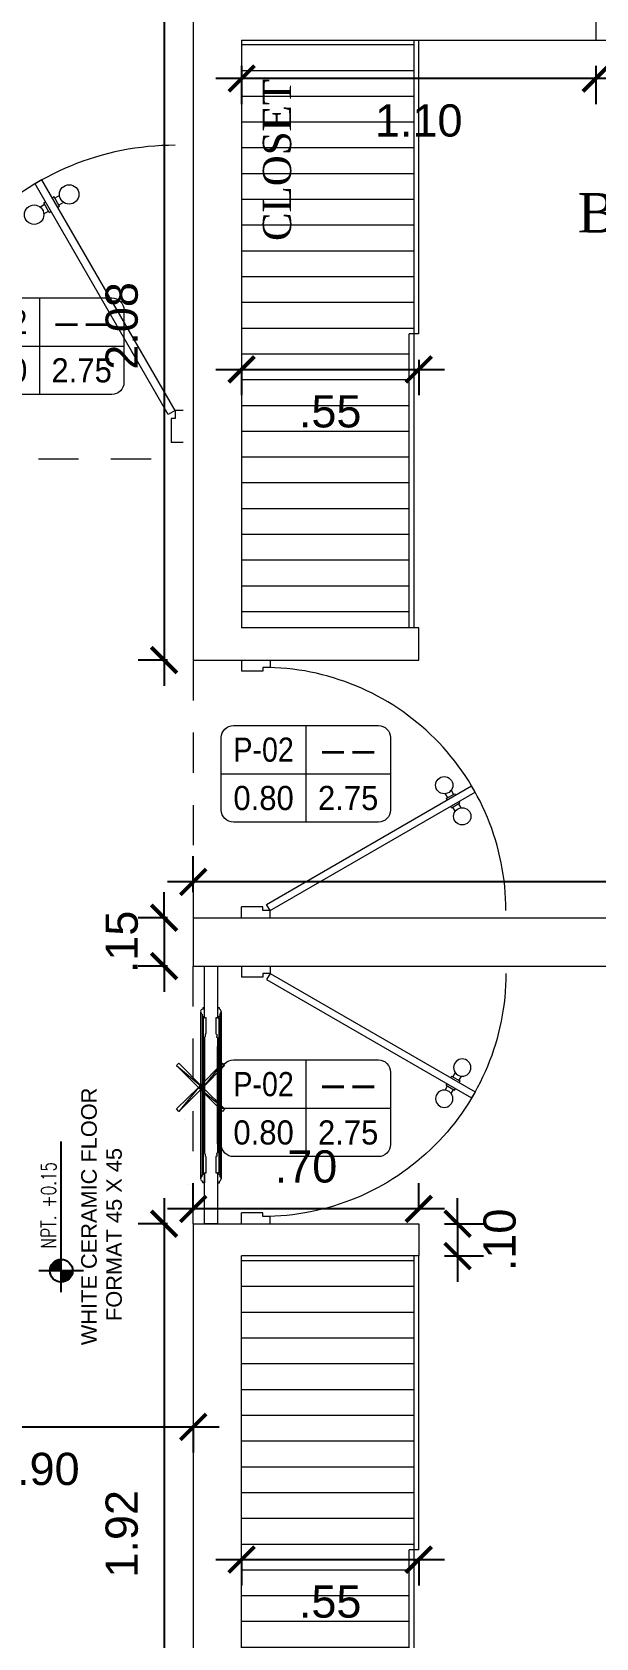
# Model space of a CAD drawing. Header units: millimetres. Extents: x -59 to 123, y 54 to 155.
# Drawn here: x -50.206 to -48.456, y 143.122 to 148.107 of the extents above; entities that cross this region are included whole.
import ezdxf
from ezdxf.enums import TextEntityAlignment as Align

# ---------------------------------------------------------------- set-up
doc = ezdxf.new("R2010")
doc.units = ezdxf.units.MM
doc.linetypes.add('CONTINUA', pattern=[0])
doc.linetypes.add('HIDDEN2', pattern=[0.1875, 0.125, -0.0625])
doc.layers.get('0').update_dxf_attribs({"lineweight": 9})
doc.layers.get('Defpoints').update_dxf_attribs({"lineweight": 0})
for name, color, linetype in [('A-COT', 8, 'Continuous'), ('A-IND niveles', 8, 'Continuous'), ('A-PROY', 8, 'HIDDEN2'), ('A-TEX 010', 7, 'Continuous')]:
    doc.layers.add(name, color=color, linetype=linetype)
for name, color, linetype, lineweight in [('mobiliario', 7, 'Continuous', 0), ('murobajo', 7, 'Continuous', 30), ('MUROS', 7, 'Continuous', 80), ('PUERTAS', 7, 'Continuous', 9), ('TEXTO1', 7, 'Continuous', 0), ('TEXTOS', 3, 'Continuous', 0), ('VIDRIO', 7, 'Continuous', 5)]:
    doc.layers.add(name, color=color, linetype=linetype, lineweight=lineweight)
doc.styles.add('ARIAL', font='arial.ttf')
doc.styles.add('ROMANS', font='ROMANS.SHX', dxfattribs={"width": 1.35, "height": 0.29})
doc.styles.add('ROMANS 0.75', font='romans.shx', dxfattribs={"width": 0.75})
doc.styles.add('S', font='romand.shx')
doc.styles.add('style1', font='arial.ttf', dxfattribs={"height": 0.1})
doc.dimstyles.new('luis1', dxfattribs={"dimtxt": 0.1, "dimasz": 0.08, "dimexe": 0.08, "dimexo": 0.08, "dimgap": 0.08, "dimtad": 2, "dimzin": 4, "dimdsep": 46, "dimtxsty": 'style1', "dimblk": 'ARCHTICK', "dimcen": 2, "dimdle": 0.08, "dimclrd": 256, "dimclre": 256, "dimclrt": 256, "dimadec": 0, "dimazin": 1, "dimtfac": 1, "dimtix": 1, "dimtmove": 0, "dimatfit": 3, "dimfxl": 1, "dimtolj": 1, "dimarcsym": 0})

# ---------------------------------------------------------------- blocks, each defined once
blk = doc.blocks.new('A$C37766BCA')
blk.add_line((0, 0.181), (1.22, 0.181))
at = {"const_width": 0.0923}
for points in [[(0.221, 0.181, 0.414214), (0.174, 0.227, 0.414214)], [(0.128, 0.181, 0.414214), (0.174, 0.135)]]:
    blk.add_lwpolyline(points, format="xyb", dxfattribs=at)
blk.add_lwpolyline([(0.174, 0), (0.174, 0.361)])
blk.add_circle((0.174, 0.181), 0.0923)
blk = doc.blocks.new('CRFDSX')
at = {"layer": 'mobiliario'}
for points in [[(-77.9163, 3.0473), (-77.9163, 3.0951), (-77.9216, 3.0951), (-77.9216, 3.2558), (-77.8812, 3.2558), (-77.8812, 3.0951), (-77.8865, 3.0951), (-77.8865, 3.0473)], [(-77.9333, 3.1143), (-77.9333, 2.8792), (-77.9333, 2.5951)], [(-77.9291, 3.1068), (-77.9291, 3.1015), (-77.928, 3.1015), (-77.9269, 3.1004), (-77.9259, 3.0994), (-77.9259, 3.0983), (-77.9259, 3.0973), (-77.9259, 3.0962), (-77.9259, 3.0951)], [(-77.9291, 3.1015), (-77.9291, 2.8792), (-77.9291, 2.6079)], [(-77.9259, 3.0951), (-77.9216, 3.0951), (-77.9216, 3.126), (-77.9269, 3.126), (-77.9269, 3.1217)], [(-77.9259, 3.0951), (-77.9259, 2.8792), (-77.9259, 2.6143)], [(-77.8748, 3.1217), (-77.8748, 3.126), (-77.8812, 3.126), (-77.8812, 3.0951), (-77.8769, 3.0951), (-77.8769, 3.0962), (-77.8769, 3.0973), (-77.8769, 3.0983), (-77.8759, 3.0994), (-77.8759, 3.1004), (-77.8748, 3.1004), (-77.8748, 3.1015), (-77.8738, 3.1015), (-77.8727, 3.1015)], [(-77.8769, 3.0951), (-77.8769, 2.8792), (-77.8769, 2.6143)], [(-77.8727, 3.1015), (-77.8727, 3.1068)], [(-77.8727, 3.1015), (-77.8727, 2.8792), (-77.8727, 2.6079)], [(-77.8695, 3.1143), (-77.8695, 2.8792), (-77.8695, 2.5951)], [(-77.9184, 3.0366), (-77.9184, 3.0441)], [(-77.8833, 3.0441), (-77.8833, 3.0366)], [(-77.9216, 3.0345), (-77.9216, 2.8792), (-77.9216, 2.6749), (-77.9216, 2.8792), (-77.9216, 3.0345)], [(-77.8812, 3.0345), (-77.8812, 2.8792), (-77.8812, 2.6749)], [(-77.8812, 2.7036), (-77.8812, 3.0058)], [(-78.0009, 2.9547), (-78.0083, 2.9473), (-77.9264, 2.8792), (-78.0009, 2.9547), (-78.0009, 2.9547)], [(-78.0083, 2.9473), (-77.9264, 2.8792), (-77.9402, 2.8792), (-78.0083, 2.9473), (-78.0083, 2.9473)], [(-77.8658, 2.9547), (-77.9264, 2.8792), (-77.9402, 2.8792), (-77.8658, 2.9547), (-77.8658, 2.9547)], [(-77.8594, 2.9473), (-77.8658, 2.9547), (-77.9264, 2.8792), (-77.8594, 2.9473), (-77.8594, 2.9473)], [(-77.9402, 2.8792), (-78.0009, 2.8047), (-78.0083, 2.8122), (-77.9402, 2.8792), (-77.9402, 2.8792)], [(-77.9264, 2.8792), (-77.9402, 2.8792), (-78.0009, 2.8047), (-77.9264, 2.8792), (-77.9264, 2.8792)], [(-77.9264, 2.8792), (-77.9402, 2.8792), (-77.8594, 2.8122), (-77.9264, 2.8792), (-77.9264, 2.8792)], [(-77.9402, 2.8792), (-77.8594, 2.8122), (-77.8658, 2.8047), (-77.9402, 2.8792), (-77.9402, 2.8792)], [(-77.9839, 2.7792), (-77.9839, 2.7792)], [(-77.8865, 2.6622), (-77.8865, 2.6143), (-77.8812, 2.6143), (-77.8812, 2.4558), (-77.9057, 2.4558), (-77.9099, 2.4558), (-77.9216, 2.4558), (-77.9216, 2.6143), (-77.9163, 2.6143), (-77.9163, 2.6622)], [(-77.9184, 2.6643), (-77.9184, 2.6717)], [(-77.8833, 2.6717), (-77.8833, 2.6643)], [(-77.9291, 2.6026), (-77.9291, 2.6079), (-77.928, 2.6079), (-77.9269, 2.6079), (-77.9269, 2.609), (-77.9259, 2.61), (-77.9259, 2.6111), (-77.9259, 2.6122), (-77.9259, 2.6132), (-77.9259, 2.6143)], [(-77.9259, 2.6143), (-77.9216, 2.6143), (-77.9216, 2.5834), (-77.9269, 2.5834), (-77.9269, 2.5877)], [(-77.8769, 2.6143), (-77.8812, 2.6143), (-77.8812, 2.5834), (-77.8748, 2.5834), (-77.8748, 2.5881)], [(-77.8727, 2.6026), (-77.8727, 2.6079), (-77.8738, 2.6079), (-77.8748, 2.6079), (-77.8759, 2.609), (-77.8759, 2.61), (-77.8769, 2.6111), (-77.8769, 2.6122), (-77.8769, 2.6132), (-77.8769, 2.6143)], [(-77.9716, 2.5781), (-77.9716, 2.5781)]]:
    blk.add_lwpolyline(points, dxfattribs=at)
for points in [[(-77.9333, 3.1159), (-77.9337, 3.1127), (-77.9322, 3.1096), (-77.9294, 3.108)], [(-77.9269, 3.1226), (-77.9306, 3.1216), (-77.9328, 3.119), (-77.9333, 3.1159)], [(-77.8696, 3.1159), (-77.87, 3.119), (-77.8723, 3.1216), (-77.8753, 3.1225)], [(-77.8734, 3.108), (-77.8707, 3.1096), (-77.8692, 3.1127), (-77.8696, 3.1159)], [(-77.919, 3.0451), (-77.9175, 3.0451), (-77.9163, 3.0463), (-77.9163, 3.0478)], [(-77.8865, 3.0478), (-77.8865, 3.0463), (-77.8853, 3.0451), (-77.8839, 3.0451)], [(-77.9222, 3.0345), (-77.9207, 3.0345), (-77.9195, 3.0357), (-77.9195, 3.0372)], [(-77.8844, 3.0372), (-77.8844, 3.0357), (-77.8832, 3.0345), (-77.8817, 3.0345)], [(-77.9195, 2.6723), (-77.9195, 2.6737), (-77.9207, 2.6749), (-77.9222, 2.6749)], [(-77.9163, 2.6627), (-77.9163, 2.6642), (-77.9175, 2.6653), (-77.919, 2.6653)], [(-77.8839, 2.6653), (-77.8853, 2.6653), (-77.8865, 2.6642), (-77.8865, 2.6627)], [(-77.8817, 2.6749), (-77.8832, 2.6749), (-77.8844, 2.6737), (-77.8844, 2.6723)], [(-77.9294, 2.6025), (-77.9322, 2.6009), (-77.9337, 2.5978), (-77.9333, 2.5946)], [(-77.9333, 2.5946), (-77.9328, 2.5914), (-77.9306, 2.5888), (-77.9269, 2.5877)], [(-77.8753, 2.588), (-77.8723, 2.5888), (-77.87, 2.5914), (-77.8696, 2.5946)], [(-77.8696, 2.5946), (-77.8692, 2.5978), (-77.8707, 2.6009), (-77.8734, 2.6025)]]:
    blk.add_open_spline(points, degree=3, dxfattribs=at)
blk = doc.blocks.new('rf67')
at = {"layer": 'PUERTAS', "ltscale": 0.075}
for p, q in [((2984.4541, 394.8959), (2984.4292, 394.895)), ((2984.4585, 394.0686), (2984.4292, 394.895)), ((2984.4834, 394.0695), (2984.4541, 394.8959)), ((2983.711, 394.4797), (2983.7334, 394.4678)), ((2983.7327, 394.4394), (2983.6977, 394.3735)), ((2983.7334, 394.4678), (2983.7215, 394.4454)), ((2983.7215, 394.4454), (2983.7327, 394.4394)), ((2983.6641, 394.3914), (2983.6977, 394.3735)), ((2984.4603, 394.0531), (2984.4253, 393.9872)), ((2984.4834, 394.0695), (2984.4585, 394.0686)), ((2984.4715, 394.0471), (2984.4603, 394.0531)), ((2984.4834, 394.0695), (2984.4715, 394.0471)), ((2984.5059, 394.0576), (2984.4834, 394.0695)), ((2984.459, 393.9693), (2984.4253, 393.9872))]:
    blk.add_line(p, q, dxfattribs=at)
at = {"layer": 'PUERTAS', "ltscale": 0.01}
for p, q in [((2984.4089, 394.8242), (2984.4257, 394.8248)), ((2984.4255, 394.8297), (2984.4315, 394.8299)), ((2984.4267, 394.796), (2984.4255, 394.8297)), ((2984.4625, 394.831), (2984.4565, 394.8308)), ((2984.4637, 394.7974), (2984.4625, 394.831)), ((2984.4794, 394.8268), (2984.4627, 394.8262)), ((2984.4098, 394.8001), (2984.4265, 394.8006)), ((2984.4267, 394.796), (2984.4327, 394.7962)), ((2984.4637, 394.7974), (2984.4577, 394.7971)), ((2984.4803, 394.8026), (2984.4636, 394.802))]:
    blk.add_line(p, q, dxfattribs=at)
for centre in [(2984.3818, 394.8116), (2984.5074, 394.8161)]:
    blk.add_circle(centre, 0.0302, dxfattribs=at)
blk.add_arc((2984.4709, 394.0476), 0.8484, 61.9779, 152.0448, dxfattribs=at)
blk = doc.blocks.new('CUADROVANOS3')
blk.add_lwpolyline([(-0.2625, -0.1125), (-0.2625, 0.1125, -0.414214), (-0.225, 0.15), (0.225, 0.15, -0.414214), (0.2625, 0.1125), (0.2625, -0.1125, -0.414214), (0.225, -0.15), (-0.225, -0.15, -0.414214)], format="xyb", close=True)
for points in [[(0, 0.15), (0, -0.15)], [(-0.2625, 0), (0.2625, 0)]]:
    blk.add_lwpolyline(points)
at = {"layer": 'TEXTOS', "style": 'S', "flags": 8}
for tag, width, p, p2 in [('CODIGO', 1.029412, (-0.225, 0.0375), (-0.0375, 0.0375)), ('ALFEIZAR', 0.739437, (0.0375, 0.0375), (0.225, 0.0375)), ('ANCHO', 0.772059, (-0.225, -0.1125), (-0.0375, -0.1125)), ('ALTO', 0.772059, (0.0375, -0.1125), (0.225, -0.1125))]:
    blk.add_attdef(tag, text='', height=0.075, dxfattribs=dict(at, width=width)).set_placement(p, p2, align=Align.FIT)
blk = doc.blocks.new('_ArchTick')
at = {"color": 0, "linetype": 'ByBlock', "const_width": 0.15}
blk.add_lwpolyline([(-0.5, -0.5), (0.5, 0.5)], dxfattribs=at)
blk = doc.blocks.new('*D225')
at = {"layer": 'A-COT', "linetype": 'Continuous', "lineweight": -2, "transparency": 16777216}
for p, q in [((-48.3756, 147.9629), (-49.6356, 147.9629)), ((-49.5556, 148.0023), (-49.5556, 147.8829)), ((-48.4556, 148.0023), (-48.4556, 147.8829))]:
    blk.add_line(p, q, dxfattribs=at)
at = {"layer": 'Defpoints', "color": 0, "linetype": 'CONTINUA', "transparency": 16777216}
for p in [(-49.5556, 148.0823), (-48.4556, 148.0823), (-49.5556, 147.9629)]:
    blk.add_point(p, dxfattribs=at)
at = {"layer": 'A-COT', "linetype": 'CONTINUA', "lineweight": -2, "transparency": 16777216, "xscale": 0.08, "yscale": 0.08, "zscale": 0.08, "rotation": 180}
blk.add_blockref('_ArchTick', (-49.5556, 147.9629), dxfattribs=at)
at = {"layer": 'A-COT', "linetype": 'CONTINUA', "lineweight": -2, "transparency": 16777216, "xscale": 0.08, "yscale": 0.08, "zscale": 0.08}
blk.add_blockref('_ArchTick', (-48.4556, 147.9629), dxfattribs=at)
at = {"layer": 'A-COT', "linetype": 'CONTINUA', "lineweight": 5, "transparency": 16777216, "insert": (-49.0056, 147.8318), "char_height": 0.1, "attachment_point": 5, "style": 'style1'}
blk.add_mtext('\\A1;1.10', dxfattribs=at)
blk = doc.blocks.new('*D227')
at = {"layer": 'A-COT', "linetype": 'Continuous', "lineweight": -2, "transparency": 16777216}
for p, q in [((-49.0056, 147.0898), (-49.0056, 146.9797)), ((-49.6356, 147.0597), (-48.9256, 147.0597)), ((-49.5556, 147.0597), (-49.5556, 146.9797))]:
    blk.add_line(p, q, dxfattribs=at)
at = {"layer": 'Defpoints', "color": 0, "linetype": 'CONTINUA', "transparency": 16777216}
for p in [(-49.0056, 147.1698), (-49.5556, 147.1248), (-49.0056, 147.0597)]:
    blk.add_point(p, dxfattribs=at)
at = {"layer": 'A-COT', "linetype": 'CONTINUA', "lineweight": -2, "transparency": 16777216, "xscale": 0.08, "yscale": 0.08, "zscale": 0.08, "rotation": 180}
blk.add_blockref('_ArchTick', (-49.5556, 147.0597), dxfattribs=at)
at = {"layer": 'A-COT', "linetype": 'CONTINUA', "lineweight": -2, "transparency": 16777216, "xscale": 0.08, "yscale": 0.08, "zscale": 0.08}
blk.add_blockref('_ArchTick', (-49.0056, 147.0597), dxfattribs=at)
at = {"layer": 'A-COT', "linetype": 'CONTINUA', "lineweight": 5, "transparency": 16777216, "insert": (-49.2806, 146.9289), "char_height": 0.1, "attachment_point": 5, "style": 'style1'}
blk.add_mtext('\\A1;.55', dxfattribs=at)
blk = doc.blocks.new('*D228')
at = {"layer": 'A-COT', "linetype": 'Continuous', "lineweight": -2, "transparency": 16777216}
for p, q in [((-49.7962, 148.3123), (-49.7962, 146.0773)), ((-49.7856, 148.2323), (-49.8762, 148.2323)), ((-49.7856, 146.1573), (-49.8762, 146.1573))]:
    blk.add_line(p, q, dxfattribs=at)
at = {"layer": 'Defpoints', "color": 0, "linetype": 'CONTINUA', "transparency": 16777216}
for p in [(-49.7056, 148.2323), (-49.7962, 146.1573), (-49.7056, 146.1573)]:
    blk.add_point(p, dxfattribs=at)
at = {"layer": 'A-COT', "linetype": 'CONTINUA', "lineweight": -2, "transparency": 16777216, "xscale": 0.08, "yscale": 0.08, "zscale": 0.08}
for p, rotation in [((-49.7962, 148.2323), 90), ((-49.7962, 146.1573), 270)]:
    blk.add_blockref('_ArchTick', p, dxfattribs=dict(at, rotation=rotation))
at = {"layer": 'A-COT', "linetype": 'CONTINUA', "lineweight": 5, "transparency": 16777216, "insert": (-49.9273, 147.1948), "char_height": 0.1, "attachment_point": 5, "rotation": 90, "style": 'style1'}
blk.add_mtext('\\A1;2.08', dxfattribs=at)
blk = doc.blocks.new('*D229')
at = {"layer": 'A-COT', "linetype": 'Continuous', "lineweight": -2, "transparency": 16777216}
for p, q in [((-49.7962, 145.3573), (-49.7962, 145.4373)), ((-49.7856, 145.3573), (-49.8762, 145.3573)), ((-49.7962, 145.3573), (-49.7962, 145.2073)), ((-49.7856, 145.2073), (-49.8762, 145.2073)), ((-49.7962, 145.2073), (-49.7962, 145.1273))]:
    blk.add_line(p, q, dxfattribs=at)
at = {"layer": 'Defpoints', "color": 0, "linetype": 'CONTINUA', "transparency": 16777216}
for p in [(-49.7056, 145.3573), (-49.7962, 145.2073), (-49.7056, 145.2073)]:
    blk.add_point(p, dxfattribs=at)
at = {"layer": 'A-COT', "linetype": 'CONTINUA', "lineweight": -2, "transparency": 16777216, "xscale": 0.08, "yscale": 0.08, "zscale": 0.08}
for p, rotation in [((-49.7962, 145.3573), 270), ((-49.7962, 145.2073), 90)]:
    blk.add_blockref('_ArchTick', p, dxfattribs=dict(at, rotation=rotation))
at = {"layer": 'A-COT', "linetype": 'CONTINUA', "lineweight": 5, "transparency": 16777216, "insert": (-49.9273, 145.2823), "char_height": 0.1, "attachment_point": 5, "rotation": 90, "style": 'style1'}
blk.add_mtext('\\A1;.15', dxfattribs=at)
blk = doc.blocks.new('*D230')
at = {"layer": 'A-COT', "linetype": 'Continuous', "lineweight": -2, "transparency": 16777216}
for p, q in [((-49.7056, 145.4373), (-49.7056, 145.5485)), ((-46.4056, 145.4373), (-46.4056, 145.5485)), ((-46.3256, 145.4685), (-49.7856, 145.4685))]:
    blk.add_line(p, q, dxfattribs=at)
at = {"layer": 'Defpoints', "color": 0, "linetype": 'CONTINUA', "transparency": 16777216}
for p in [(-49.7056, 145.4685), (-49.7056, 145.3573), (-46.4056, 145.3573)]:
    blk.add_point(p, dxfattribs=at)
at = {"layer": 'A-COT', "linetype": 'CONTINUA', "lineweight": -2, "transparency": 16777216, "xscale": 0.08, "yscale": 0.08, "zscale": 0.08, "rotation": 180}
blk.add_blockref('_ArchTick', (-49.7056, 145.4685), dxfattribs=at)
at = {"layer": 'A-COT', "linetype": 'CONTINUA', "lineweight": -2, "transparency": 16777216, "xscale": 0.08, "yscale": 0.08, "zscale": 0.08}
blk.add_blockref('_ArchTick', (-46.4056, 145.4685), dxfattribs=at)
at = {"layer": 'A-COT', "linetype": 'CONTINUA', "lineweight": 5, "transparency": 16777216, "insert": (-48.0556, 145.5996), "char_height": 0.1, "attachment_point": 5, "style": 'style1'}
blk.add_mtext('\\A1;3.30', dxfattribs=at)
blk = doc.blocks.new('*D231')
at = {"layer": 'A-COT', "linetype": 'Continuous', "lineweight": -2, "transparency": 16777216}
for p, q in [((-49.7962, 144.4873), (-49.7962, 142.4023)), ((-49.7856, 144.4073), (-49.8762, 144.4073)), ((-49.7856, 142.4823), (-49.8762, 142.4823))]:
    blk.add_line(p, q, dxfattribs=at)
at = {"layer": 'Defpoints', "color": 0, "linetype": 'CONTINUA', "transparency": 16777216}
for p in [(-49.7056, 144.4073), (-49.7962, 142.4823), (-49.7056, 142.4823)]:
    blk.add_point(p, dxfattribs=at)
at = {"layer": 'A-COT', "linetype": 'CONTINUA', "lineweight": -2, "transparency": 16777216, "xscale": 0.08, "yscale": 0.08, "zscale": 0.08}
for p, rotation in [((-49.7962, 144.4073), 90), ((-49.7962, 142.4823), 270)]:
    blk.add_blockref('_ArchTick', p, dxfattribs=dict(at, rotation=rotation))
at = {"layer": 'A-COT', "linetype": 'CONTINUA', "lineweight": 5, "transparency": 16777216, "insert": (-49.9273, 143.4448), "char_height": 0.1, "attachment_point": 5, "rotation": 90, "style": 'style1'}
blk.add_mtext('\\A1;1.92', dxfattribs=at)
blk = doc.blocks.new('*D232')
at = {"layer": 'A-COT', "linetype": 'Continuous', "lineweight": -2, "transparency": 16777216}
for p, q in [((-49.7056, 144.4535), (-49.7056, 144.5335)), ((-49.0056, 144.4535), (-49.0056, 144.5335)), ((-48.9256, 144.4535), (-49.7856, 144.4535))]:
    blk.add_line(p, q, dxfattribs=at)
at = {"layer": 'Defpoints', "color": 0, "linetype": 'CONTINUA', "transparency": 16777216}
for p in [(-49.7056, 144.4535), (-49.7056, 144.4073), (-49.0056, 144.4073)]:
    blk.add_point(p, dxfattribs=at)
at = {"layer": 'A-COT', "linetype": 'CONTINUA', "lineweight": -2, "transparency": 16777216, "xscale": 0.08, "yscale": 0.08, "zscale": 0.08, "rotation": 180}
blk.add_blockref('_ArchTick', (-49.7056, 144.4535), dxfattribs=at)
at = {"layer": 'A-COT', "linetype": 'CONTINUA', "lineweight": -2, "transparency": 16777216, "xscale": 0.08, "yscale": 0.08, "zscale": 0.08}
blk.add_blockref('_ArchTick', (-49.0056, 144.4535), dxfattribs=at)
at = {"layer": 'A-COT', "linetype": 'CONTINUA', "lineweight": 5, "transparency": 16777216, "insert": (-49.3556, 144.5846), "char_height": 0.1, "attachment_point": 5, "style": 'style1'}
blk.add_mtext('\\A1;.70', dxfattribs=at)
blk = doc.blocks.new('*D233')
at = {"layer": 'A-COT', "linetype": 'Continuous', "lineweight": -2, "transparency": 16777216}
for p, q in [((-48.885, 144.4073), (-48.885, 144.4873)), ((-48.9256, 144.4073), (-48.805, 144.4073)), ((-48.885, 144.4073), (-48.885, 144.3073)), ((-48.9256, 144.3073), (-48.805, 144.3073)), ((-48.885, 144.3073), (-48.885, 144.2273))]:
    blk.add_line(p, q, dxfattribs=at)
at = {"layer": 'Defpoints', "color": 0, "linetype": 'CONTINUA', "transparency": 16777216}
for p in [(-49.0056, 144.4073), (-49.0056, 144.3073), (-48.885, 144.3073)]:
    blk.add_point(p, dxfattribs=at)
at = {"layer": 'A-COT', "linetype": 'CONTINUA', "lineweight": -2, "transparency": 16777216, "xscale": 0.08, "yscale": 0.08, "zscale": 0.08}
for p, rotation in [((-48.885, 144.4073), 270), ((-48.885, 144.3073), 90)]:
    blk.add_blockref('_ArchTick', p, dxfattribs=dict(at, rotation=rotation))
at = {"layer": 'A-COT', "linetype": 'CONTINUA', "lineweight": 5, "transparency": 16777216, "insert": (-48.754, 144.3573), "char_height": 0.1, "attachment_point": 5, "rotation": 90, "style": 'style1'}
blk.add_mtext('\\A1;.10', dxfattribs=at)
blk = doc.blocks.new('*D234')
at = {"layer": 'A-COT', "linetype": 'Continuous', "lineweight": -2, "transparency": 16777216}
for p, q in [((-49.6356, 143.3646), (-48.9256, 143.3646)), ((-49.5556, 143.3646), (-49.5556, 143.2846)), ((-49.0056, 143.3646), (-49.0056, 143.2846))]:
    blk.add_line(p, q, dxfattribs=at)
at = {"layer": 'Defpoints', "color": 0, "linetype": 'CONTINUA', "transparency": 16777216}
for p in [(-49.5556, 143.3948), (-49.0056, 143.3948), (-49.0056, 143.3646)]:
    blk.add_point(p, dxfattribs=at)
at = {"layer": 'A-COT', "linetype": 'CONTINUA', "lineweight": -2, "transparency": 16777216, "xscale": 0.08, "yscale": 0.08, "zscale": 0.08, "rotation": 180}
blk.add_blockref('_ArchTick', (-49.5556, 143.3646), dxfattribs=at)
at = {"layer": 'A-COT', "linetype": 'CONTINUA', "lineweight": -2, "transparency": 16777216, "xscale": 0.08, "yscale": 0.08, "zscale": 0.08}
blk.add_blockref('_ArchTick', (-49.0056, 143.3646), dxfattribs=at)
at = {"layer": 'A-COT', "linetype": 'CONTINUA', "lineweight": 5, "transparency": 16777216, "insert": (-49.2806, 143.2338), "char_height": 0.1, "attachment_point": 5, "style": 'style1'}
blk.add_mtext('\\A1;.55', dxfattribs=at)
blk = doc.blocks.new('*D393')
at = {"layer": 'A-COT', "linetype": 'Continuous', "lineweight": -2, "transparency": 16777216}
for p, q in [((-50.6856, 143.7768), (-49.6256, 143.7768)), ((-50.6056, 143.7768), (-50.6056, 143.6968)), ((-49.7056, 143.7768), (-49.7056, 143.6968))]:
    blk.add_line(p, q, dxfattribs=at)
at = {"layer": 'Defpoints', "color": 0, "linetype": 'CONTINUA', "transparency": 16777216}
for p in [(-50.6056, 143.8198), (-49.7056, 143.8198), (-49.7056, 143.7768)]:
    blk.add_point(p, dxfattribs=at)
at = {"layer": 'A-COT', "linetype": 'CONTINUA', "lineweight": -2, "transparency": 16777216, "xscale": 0.08, "yscale": 0.08, "zscale": 0.08, "rotation": 180}
blk.add_blockref('_ArchTick', (-50.6056, 143.7768), dxfattribs=at)
at = {"layer": 'A-COT', "linetype": 'CONTINUA', "lineweight": -2, "transparency": 16777216, "xscale": 0.08, "yscale": 0.08, "zscale": 0.08}
blk.add_blockref('_ArchTick', (-49.7056, 143.7768), dxfattribs=at)
at = {"layer": 'A-COT', "linetype": 'CONTINUA', "lineweight": 5, "transparency": 16777216, "insert": (-50.1556, 143.6457), "char_height": 0.1, "attachment_point": 5, "style": 'style1'}
blk.add_mtext('\\A1;.90', dxfattribs=at)

msp = doc.modelspace()

# ---------------------------------------------------------------- hatches: boundary and pattern name
at = {"layer": 'mobiliario', "lineweight": 5}
h = msp.add_hatch(dxfattribs=at)
h.set_pattern_fill('_USER', color=256, scale=0.08, pattern_type=0)
h.set_pattern_definition([(360, (1.78915, 325.108084), (1e-17, 0.08), [])])
h.paths.add_polyline_path([(-49.5556, 146.2573), (-49.0356, 146.2573), (-49.0356, 147.1698), (-49.0206, 147.1698), (-49.0206, 148.0823), (-49.5556, 148.0823)])
h = msp.add_hatch(dxfattribs=at)
h.set_pattern_fill('_USER', color=256, scale=0.08, pattern_type=0)
h.set_pattern_definition([(360, (1.78915, 321.333084), (1e-17, 0.08), [])])
h.paths.add_polyline_path([(-49.5556, 142.4823), (-49.0356, 142.4823), (-49.0356, 143.3948), (-49.0206, 143.3948), (-49.0206, 144.3073), (-49.5556, 144.3073)])

# ---------------------------------------------------------------- linework, layer by layer
at = {"layer": 'A-PROY', "lineweight": 5}
for p, q in [((-50.6366, 146.7823), (-49.7366, 146.7823)), ((-49.7056, 146.1573), (-49.7056, 145.3573)), ((-49.7056, 144.4073), (-49.7056, 145.2073))]:
    msp.add_line(p, q, dxfattribs=at)
at = {"layer": 'murobajo', "lineweight": 5}
msp.add_line((-48.4556, 148.0823), (-46.8556, 148.0823), dxfattribs=at)
at = {"layer": 'MUROS', "lineweight": 5}
for p, q in [((-49.7056, 148.2323), (-49.7056, 146.1573)), ((-48.4556, 148.2323), (-48.4556, 148.0823)), ((-49.5556, 148.0823), (-49.5556, 146.2573)), ((-49.5556, 148.0823), (-48.4556, 148.0823)), ((-49.7056, 145.3573), (-49.7056, 145.2073)), ((-49.7056, 144.4073), (-49.0056, 144.4073))]:
    msp.add_line(p, q, dxfattribs=at)
at = {"layer": 'MUROS', "linetype": 'CONTINUA', "lineweight": 5}
for p, q in [((-49.0056, 146.2573), (-49.5556, 146.2573)), ((-49.0056, 146.1573), (-49.0056, 146.2573)), ((-49.7056, 146.1573), (-49.0056, 146.1573)), ((-49.7056, 145.3573), (-46.4056, 145.3573)), ((-49.7056, 145.2073), (-46.4056, 145.2073)), ((-49.7056, 144.4073), (-49.7056, 142.4823)), ((-49.0056, 144.4073), (-49.0056, 144.3073)), ((-49.0056, 144.3073), (-49.5556, 144.3073)), ((-49.5556, 142.4823), (-49.5556, 144.3073))]:
    msp.add_line(p, q, dxfattribs=at)
at = {"layer": 'VIDRIO', "lineweight": 5}
for p, q in [((-49.0206, 148.0823), (-49.0206, 146.2573)), ((-49.0056, 147.1698), (-49.0056, 148.0823)), ((-49.0206, 147.1698), (-49.0356, 147.1698)), ((-49.0356, 146.2573), (-49.0356, 147.1698)), ((-49.0056, 147.1698), (-49.0206, 147.1698)), ((-49.0206, 144.3073), (-49.0206, 142.4823)), ((-49.0056, 143.3948), (-49.0056, 144.3073)), ((-49.0206, 143.3948), (-49.0356, 143.3948)), ((-49.0356, 142.4823), (-49.0356, 143.3948)), ((-49.0056, 143.3948), (-49.0206, 143.3948))]:
    msp.add_line(p, q, dxfattribs=at)

# ---------------------------------------------------------------- block references
at = {"lineweight": 5}
msp.add_blockref('CRFDSX', (28.2506, 141.9515), dxfattribs=at)
at = {"layer": 'A-IND niveles', "lineweight": 5, "xscale": 0.3840000000000011, "yscale": 0.3840000000000011, "zscale": 0.3840000000000011, "rotation": 90}
msp.add_blockref('A$C37766BCA', (-50.0462, 144.1946), dxfattribs=at)
at = {"layer": 'PUERTAS', "lineweight": 5, "rotation": 27.96919831237964}
msp.add_blockref('rf67', (-2500.8399, -1600.8231), dxfattribs=at)
at = {"layer": 'PUERTAS', "lineweight": 5, "yscale": 0.8888888888884962, "zscale": 0.8888888888884962}
for p, xscale, rotation in [((-1603.0271, 2324.1158), 0.8888888888884962, 297.9691983123797), ((-1603.0271, -2033.5513), -0.8888888888884962, 242.0308016876203)]:
    msp.add_blockref('rf67', p, dxfattribs=dict(at, xscale=xscale, rotation=rotation))
at = {"layer": 'VIDRIO', "lineweight": 5, "ltscale": 0.25}
ref = msp.add_blockref('CUADROVANOS3', (-50.1835, 147.1319), dxfattribs=at)
ref.add_attrib('CODIGO', 'P-02', dxfattribs={"layer": 'TEXTOS', "color": 2, "height": 0.075, "style": 'ARIAL', "width": 0.847203, "flags": 8}).set_placement((-50.4085, 147.1694), (-50.221, 147.1694), align=Align.FIT)
ref.add_attrib('ALTO', '2.75', dxfattribs={"layer": 'TEXTOS', "color": 2, "height": 0.075, "style": 'ARIAL', "width": 0.919468, "flags": 8}).set_placement((-50.146, 147.0194), (-49.9585, 147.0194), align=Align.FIT)
ref.add_attrib('ANCHO', '0.90', dxfattribs={"layer": 'TEXTOS', "color": 2, "height": 0.075, "style": 'ARIAL', "width": 0.919468, "flags": 8}).set_placement((-50.4085, 147.0194), (-50.221, 147.0194), align=Align.FIT)
ref.add_attrib('ALFEIZAR', '--', dxfattribs={"layer": 'TEXTOS', "color": 2, "height": 0.075, "style": 'ARIAL', "width": 2.68695, "flags": 8}).set_placement((-50.146, 147.1694), (-49.9585, 147.1694), align=Align.FIT)
ref = msp.add_blockref('CUADROVANOS3', (-49.356, 145.8042), dxfattribs=at)
ref.add_attrib('CODIGO', 'P-02', dxfattribs={"layer": 'TEXTOS', "color": 2, "height": 0.075, "style": 'ARIAL', "width": 0.847203, "flags": 8}).set_placement((-49.581, 145.8417), (-49.3935, 145.8417), align=Align.FIT)
ref.add_attrib('ALTO', '2.75', dxfattribs={"layer": 'TEXTOS', "color": 2, "height": 0.075, "style": 'ARIAL', "width": 0.919468, "flags": 8}).set_placement((-49.3185, 145.6917), (-49.131, 145.6917), align=Align.FIT)
ref.add_attrib('ANCHO', '0.80', dxfattribs={"layer": 'TEXTOS', "color": 2, "height": 0.075, "style": 'ARIAL', "width": 0.919468, "flags": 8}).set_placement((-49.581, 145.6917), (-49.3935, 145.6917), align=Align.FIT)
ref.add_attrib('ALFEIZAR', '--', dxfattribs={"layer": 'TEXTOS', "color": 2, "height": 0.075, "style": 'ARIAL', "width": 2.68695, "flags": 8}).set_placement((-49.3185, 145.8417), (-49.131, 145.8417), align=Align.FIT)
ref = msp.add_blockref('CUADROVANOS3', (-49.356, 144.7659), dxfattribs=at)
ref.add_attrib('CODIGO', 'P-02', dxfattribs={"layer": 'TEXTOS', "color": 2, "height": 0.075, "style": 'ARIAL', "width": 0.847203, "flags": 8}).set_placement((-49.581, 144.8034), (-49.3935, 144.8034), align=Align.FIT)
ref.add_attrib('ALTO', '2.75', dxfattribs={"layer": 'TEXTOS', "color": 2, "height": 0.075, "style": 'ARIAL', "width": 0.919468, "flags": 8}).set_placement((-49.3185, 144.6534), (-49.131, 144.6534), align=Align.FIT)
ref.add_attrib('ANCHO', '0.80', dxfattribs={"layer": 'TEXTOS', "color": 2, "height": 0.075, "style": 'ARIAL', "width": 0.919468, "flags": 8}).set_placement((-49.581, 144.6534), (-49.3935, 144.6534), align=Align.FIT)
ref.add_attrib('ALFEIZAR', '--', dxfattribs={"layer": 'TEXTOS', "color": 2, "height": 0.075, "style": 'ARIAL', "width": 2.68695, "flags": 8}).set_placement((-49.3185, 144.8034), (-49.131, 144.8034), align=Align.FIT)

# ---------------------------------------------------------------- texts
at = {"layer": 'A-IND niveles', "lineweight": 5, "style": 'ROMANS 0.75', "width": 0.75}
msp.add_text('NPT. +0.15', height=0.04608, rotation=90, dxfattribs=at).set_placement((-50.1318, 144.331))
at = {"layer": 'A-TEX 010', "lineweight": 5, "insert": (-49.4899, 147.7098), "char_height": 0.088128, "attachment_point": 2, "rotation": 90, "style": 'ROMANS'}
msp.add_mtext('{\\fTimes New Roman|b0|i0|c0|p18;CLOSET}', dxfattribs=at)
at = {"layer": 'A-TEX 010', "lineweight": 5, "insert": (-47.9349, 147.6072), "char_height": 0.1224, "attachment_point": 2, "style": 'ROMANS'}
msp.add_mtext('{\\fTimes New Roman|b0|i0|c0|p18;BEDROOM 02}', dxfattribs=at)
at = {"layer": 'TEXTO1', "lineweight": 5, "style": 'ARIAL'}
for s, p in [('WHITE CERAMIC FLOOR', (-50.0053, 144.0303)), ('FORMAT 45 X 45', (-49.9276, 144.1055))]:
    msp.add_text(s, height=0.048384, rotation=90, dxfattribs=at).set_placement(p)

# ---------------------------------------------------------------- dimensions: what is measured, and where the dimension line sits
at = {"layer": 'A-COT', "linetype": 'CONTINUA', "lineweight": 5}
for base, p1, p2, picture, middle in [((-49.79623007, 146.15728083), (-49.70557188, 148.23228084), (-49.70557188, 146.15728083), '*D228', (-49.92728737, 147.19478083)), ((-49.7962, 145.2073), (-49.7056, 145.3573), (-49.7056, 145.2073), '*D229', (-49.9273, 145.2823)), ((-49.79623007, 142.48228084), (-49.70557188, 144.40728083), (-49.70557188, 142.48228084), '*D231', (-49.92728737, 143.44478083)), ((-48.885, 144.3073), (-49.0056, 144.4073), (-49.0056, 144.3073), '*D233', (-48.754, 144.3573))]:
    dim = msp.add_linear_dim(base=base, p1=p1, p2=p2, angle=90, dimstyle='luis1', override={"dimfxl": 0.1, "dimfxlon": 1, "dimarcsym": 2}, dxfattribs=at)
    dim.commit()
    dim.dimension.update_dxf_attribs({"geometry": picture, "text_midpoint": middle})
for base, p1, p2, picture, middle in [((-49.5556, 147.9629), (-48.4556, 148.0823), (-49.5556, 148.0823), '*D225', (-49.0056, 147.8318)), ((-49.0056, 147.0597), (-49.5556, 147.1248), (-49.0056, 147.1698), '*D227', (-49.2806, 146.9289)), ((-49.7056, 145.4685), (-46.4056, 145.3573), (-49.7056, 145.3573), '*D230', (-48.0556, 145.5996)), ((-49.7056, 144.4535), (-49.0056, 144.4073), (-49.7056, 144.4073), '*D232', (-49.3556, 144.5846)), ((-49.7056, 143.7768), (-50.6056, 143.8198), (-49.7056, 143.8198), '*D393', (-50.1556, 143.6457)), ((-49.0056, 143.3646), (-49.5556, 143.3948), (-49.0056, 143.3948), '*D234', (-49.2806, 143.2338))]:
    dim = msp.add_linear_dim(base=base, p1=p1, p2=p2, dimstyle='luis1', override={"dimfxl": 0.1, "dimfxlon": 1, "dimarcsym": 2}, dxfattribs=at)
    dim.commit()
    dim.dimension.update_dxf_attribs({"geometry": picture, "text_midpoint": middle})

doc.saveas('drawing.dxf')
